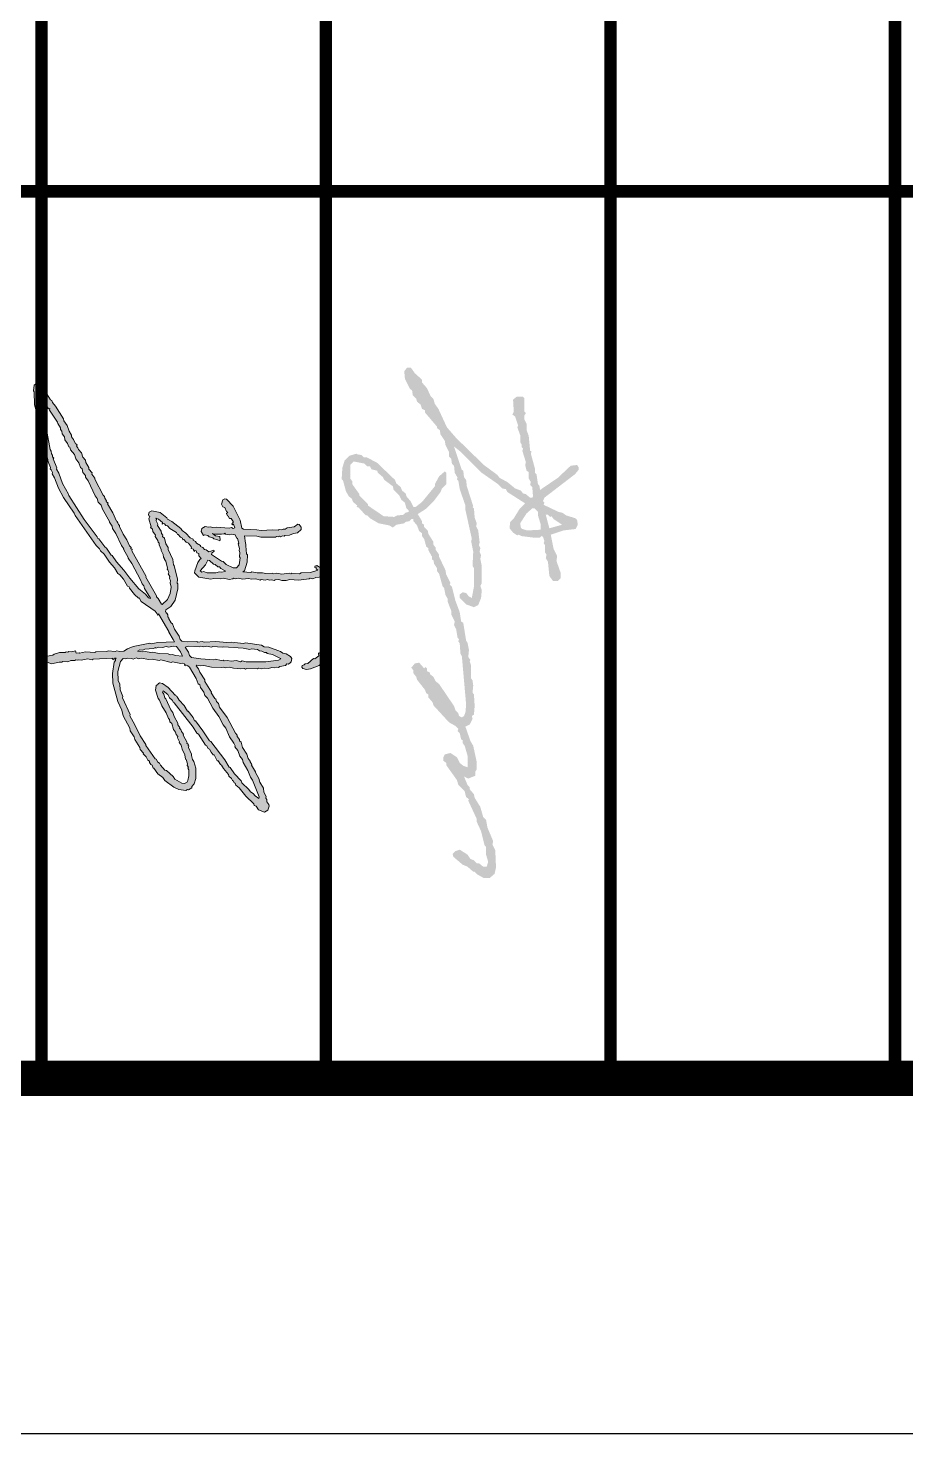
# Model space of a CAD drawing. Extents: x -518115 to 389031, y -231062 to 1628073.
# Drawn here: x 137512 to 138746, y -112277 to -110300 of the extents above; entities that cross this region are included whole.
import ezdxf

# ---------------------------------------------------------------- set-up
doc = ezdxf.new("R2010")
doc.units = 0
doc.header["$LTSCALE"] = 1000
doc.header["$MEASUREMENT"] = 0
doc.layers.add('yichutu', color=7, linetype='Continuous', true_color=0xffffff, plot=False)
doc.layers.add('图框', color=140, linetype='Continuous')
doc.layers.add('签名', color=7, linetype='Continuous', lineweight=18)

# ---------------------------------------------------------------- blocks, each defined once
blk = doc.blocks.new('yct-841-594-84100-59399.9999999999-100-1000.0')
at = {"layer": 'yichutu', "color": 7, "true_color": 0xffffff}
blk.add_lwpolyline([(0, 0), (0, 59400), (84100, 59400), (84100, 0)], close=True, dxfattribs=at)
blk = doc.blocks.new('A$C549D2611')
at = {"layer": '签名'}
h = blk.add_hatch(color=2, dxfattribs=at)
h.dxf.hatch_style = 1
h.paths.add_polyline_path([(40757.4, -24290.7), (40757.4, -24287.7), (40760.4, -24284.7), (40759.4, -24282.7), (40763.4, -24279.7), (40771.4, -24267.7), (40776.4, -24285.7)], flags=16)
h.paths.add_polyline_path([(40748.4, -24309.7), (40748.4, -24306.7), (40753.4, -24301.7), (40758.4, -24301.7), (40771.4, -24297.7), (40778.4, -24297.7), (40779.4, -24316.7), (40777.4, -24323.7), (40775.4, -24325.7), (40769.4, -24326.7), (40755.4, -24317.7)], flags=16)
h.paths.add_polyline_path([(40682.4, -24560.7), (40685.4, -24545.7), (40689.4, -24541.7), (40689.4, -24537.7), (40693.4, -24535.7), (40695.4, -24527.7), (40698.4, -24526.7), (40704.4, -24519.7), (40708.4, -24517.7), (40717.4, -24505.7), (40722.4, -24504.7), (40730.4, -24496.7), (40736.4, -24493.7), (40740.4, -24488.7), (40748.4, -24486.7), (40751.4, -24483.7), (40753.4, -24483.7), (40754.4, -24487.7), (40757.4, -24490.7), (40758.4, -24499.7), (40760.4, -24503.7), (40759.4, -24518.7), (40744.4, -24540.7), (40742.4, -24540.7), (40730.4, -24552.7), (40728.4, -24552.7), (40714.4, -24562.7), (40710.4, -24562.7), (40706.4, -24565.7), (40687.4, -24565.7)], flags=16)
h.paths.add_polyline_path([(40672.4, -24555.7), (40671.4, -24556.7), (40674.4, -24566.7), (40681.4, -24573.7), (40691.4, -24576.7), (40707.4, -24577.7), (40709.4, -24575.7), (40724.4, -24571.7), (40731.4, -24567.7), (40734.4, -24563.7), (40739.4, -24561.7), (40744.4, -24555.7), (40746.4, -24556.7), (40747.4, -24553.7), (40758.4, -24543.7), (40758.4, -24541.7), (40762.4, -24537.7), (40769.4, -24525.7), (40772.4, -24510.7), (40775.4, -24505.7), (40771.4, -24500.7), (40769.4, -24489.7), (40767.4, -24487.7), (40766.4, -24482.7), (40763.4, -24479.7), (40763.4, -24476.7), (40766.4, -24476.7), (40772.4, -24471.7), (40780.4, -24468.7), (40783.4, -24464.7), (40787.4, -24464.7), (40791.4, -24461.7), (40802.4, -24458.7), (40804.4, -24455.7), (40807.4, -24455.7), (40816.4, -24450.7), (40820.4, -24450.7), (40821.4, -24448.7), (40826.4, -24447.7), (40832.4, -24443.7), (40836.4, -24443.7), (40840.4, -24440.7), (40858.4, -24435.7), (40860.4, -24433.7), (40870.4, -24431.7), (40875.4, -24428.7), (40879.4, -24428.7), (40892.4, -24423.7), (40897.4, -24423.7), (40907.4, -24418.7), (40912.4, -24419.7), (40918.4, -24416.7), (40930.4, -24414.7), (40932.4, -24412.7), (40935.4, -24413.7), (40938.4, -24411.7), (40952.4, -24410.7), (40956.4, -24408.7), (41024.4, -24402.7), (41035.4, -24403.7), (41040.4, -24405.7), (41042.4, -24408.7), (41040.4, -24412.7), (41036.4, -24413.7), (41032.4, -24417.7), (41026.4, -24419.7), (40995.4, -24440.7), (40991.4, -24445.7), (40985.4, -24448.7), (40981.4, -24453.7), (40979.4, -24453.7), (40977.4, -24457.7), (40973.4, -24457.7), (40971.4, -24459.7), (40973.4, -24461.7), (40965.4, -24468.7), (40966.4, -24474.7), (40972.4, -24479.7), (40976.4, -24476.7), (40980.4, -24476.7), (40985.4, -24472.7), (40989.4, -24471.7), (41003.4, -24460.7), (41008.4, -24458.7), (41010.4, -24455.7), (41014.4, -24455.7), (41021.4, -24449.7), (41025.4, -24448.7), (41049.4, -24426.7), (41054.4, -24417.7), (41058.4, -24413.7), (41061.4, -24414.7), (41064.4, -24411.7), (41073.4, -24409.7), (41074.4, -24407.7), (41078.4, -24407.7), (41082.4, -24404.7), (41096.4, -24400.7), (41112.4, -24400.7), (41110.4, -24406.7), (41106.4, -24411.7), (41098.4, -24415.7), (41092.4, -24424.7), (41094.4, -24432.7), (41098.4, -24434.7), (41103.4, -24434.7), (41106.4, -24430.7), (41109.4, -24430.7), (41130.4, -24415.7), (41137.4, -24413.7), (41146.4, -24404.7), (41154.4, -24402.7), (41157.4, -24398.7), (41159.4, -24399.7), (41185.4, -24387.7), (41189.4, -24387.7), (41202.4, -24381.7), (41222.4, -24376.7), (41224.4, -24374.7), (41235.4, -24374.7), (41245.4, -24371.7), (41252.4, -24373.7), (41252.4, -24378.7), (41247.4, -24384.7), (41247.4, -24387.7), (41243.4, -24391.7), (41241.4, -24396.7), (41235.4, -24400.7), (41228.4, -24411.7), (41230.4, -24417.7), (41234.4, -24421.7), (41238.4, -24420.7), (41249.4, -24407.7), (41252.4, -24400.7), (41259.4, -24392.7), (41259.4, -24390.7), (41263.4, -24386.7), (41268.4, -24377.7), (41268.4, -24369.7), (41262.4, -24362.7), (41253.4, -24360.7), (41229.4, -24361.7), (41221.4, -24365.7), (41216.4, -24364.7), (41197.4, -24372.7), (41186.4, -24374.7), (41182.4, -24378.7), (41168.4, -24382.7), (41155.4, -24390.7), (41150.4, -24391.7), (41143.4, -24397.7), (41140.4, -24397.7), (41137.4, -24400.7), (41125.4, -24405.7), (41128.4, -24399.7), (41124.4, -24389.7), (41118.4, -24389.7), (41115.4, -24387.7), (41105.4, -24387.7), (41082.4, -24392.7), (41075.4, -24396.7), (41055.4, -24403.7), (41052.4, -24397.7), (41044.4, -24393.7), (41040.4, -24394.7), (41038.4, -24391.7), (41026.4, -24390.7), (41010.4, -24391.7), (41007.4, -24393.7), (40997.4, -24392.7), (40990.4, -24393.7), (40987.4, -24395.7), (40969.4, -24395.7), (40963.4, -24397.7), (40961.4, -24396.7), (40957.4, -24399.7), (40947.4, -24398.7), (40937.4, -24400.7), (40934.4, -24402.7), (40909.4, -24406.7), (40907.4, -24409.7), (40894.4, -24411.7), (40878.4, -24417.7), (40858.4, -24422.7), (40855.4, -24425.7), (40853.4, -24424.7), (40841.4, -24430.7), (40835.4, -24431.7), (40816.4, -24440.7), (40813.4, -24440.7), (40806.4, -24445.7), (40803.4, -24445.7), (40799.4, -24448.7), (40795.4, -24448.7), (40784.4, -24455.7), (40779.4, -24456.7), (40774.4, -24461.7), (40771.4, -24461.7), (40769.4, -24464.7), (40766.4, -24464.7), (40756.4, -24470.7), (40749.4, -24459.7), (40737.4, -24447.7), (40725.4, -24438.7), (40720.4, -24436.7), (40714.4, -24430.7), (40698.4, -24430.7), (40696.4, -24432.7), (40703.4, -24440.7), (40714.4, -24446.7), (40717.4, -24446.7), (40739.4, -24464.7), (40746.4, -24473.7), (40746.4, -24476.7), (40738.4, -24480.7), (40731.4, -24486.7), (40727.4, -24487.7), (40723.4, -24492.7), (40718.4, -24494.7), (40713.4, -24500.7), (40708.4, -24502.7), (40684.4, -24527.7), (40676.4, -24542.7), (40676.4, -24546.7), (40673.4, -24549.7)])
h.paths.add_polyline_path([(40551.4, -24479.7), (40550.4, -24480.7), (40550.4, -24485.7), (40555.4, -24489.7), (40566.4, -24488.7), (40580.4, -24481.7), (40582.4, -24478.7), (40589.4, -24477.7), (40594.4, -24472.7), (40598.4, -24471.7), (40602.4, -24466.7), (40608.4, -24464.7), (40610.4, -24460.7), (40613.4, -24460.7), (40633.4, -24443.7), (40635.4, -24443.7), (40638.4, -24439.7), (40644.4, -24438.7), (40653.4, -24432.7), (40659.4, -24431.7), (40669.4, -24426.7), (40675.4, -24426.7), (40678.4, -24423.7), (40685.4, -24422.7), (40688.4, -24419.7), (40698.4, -24418.7), (40705.4, -24414.7), (40707.4, -24415.7), (40709.4, -24413.7), (40721.4, -24411.7), (40744.4, -24403.7), (40750.4, -24403.7), (40791.4, -24394.7), (40794.4, -24395.7), (40809.4, -24392.7), (40829.4, -24393.7), (40832.4, -24391.7), (40858.4, -24391.7), (40874.4, -24394.7), (40872.4, -24398.7), (40867.4, -24402.7), (40866.4, -24407.7), (40869.4, -24411.7), (40874.4, -24411.7), (40883.4, -24402.7), (40887.4, -24391.7), (40884.4, -24385.7), (40874.4, -24381.7), (40863.4, -24380.7), (40857.4, -24382.7), (40853.4, -24380.7), (40829.4, -24380.7), (40819.4, -24382.7), (40814.4, -24381.7), (40809.4, -24383.7), (40804.4, -24382.7), (40800.4, -24384.7), (40796.4, -24383.7), (40779.4, -24385.7), (40773.4, -24388.7), (40769.4, -24387.7), (40761.4, -24390.7), (40748.4, -24391.7), (40746.4, -24393.7), (40745.4, -24392.7), (40717.4, -24401.7), (40708.4, -24402.7), (40704.4, -24405.7), (40695.4, -24406.7), (40694.4, -24408.7), (40661.4, -24419.7), (40669.4, -24409.7), (40698.4, -24380.7), (40714.4, -24357.7), (40720.4, -24351.7), (40721.4, -24346.7), (40725.4, -24344.7), (40741.4, -24319.7), (40749.4, -24327.7), (40762.4, -24335.7), (40767.4, -24340.7), (40776.4, -24341.7), (40782.4, -24336.7), (40786.4, -24330.7), (40785.4, -24328.7), (40787.4, -24324.7), (40789.4, -24308.7), (40789.4, -24298.7), (40787.4, -24296.7), (40788.4, -24294.7), (40794.4, -24292.7), (40797.4, -24293.7), (40800.4, -24291.7), (40810.4, -24291.7), (40813.4, -24289.7), (40818.4, -24290.7), (40823.4, -24287.7), (40843.4, -24285.7), (40850.4, -24280.7), (40850.4, -24273.7), (40846.4, -24269.7), (40839.4, -24269.7), (40822.4, -24275.7), (40815.4, -24274.7), (40805.4, -24279.7), (40785.4, -24283.7), (40779.4, -24265.7), (40777.4, -24248.7), (40771.4, -24245.7), (40764.4, -24246.7), (40762.4, -24248.7), (40758.4, -24261.7), (40754.4, -24267.7), (40753.4, -24272.7), (40743.4, -24293.7), (40740.4, -24292.7), (40738.4, -24294.7), (40733.4, -24292.7), (40700.4, -24249.7), (40694.4, -24244.7), (40690.4, -24244.7), (40687.4, -24246.7), (40688.4, -24255.7), (40705.4, -24273.7), (40722.4, -24298.7), (40716.4, -24299.7), (40714.4, -24301.7), (40700.4, -24303.7), (40698.4, -24305.7), (40693.4, -24305.7), (40671.4, -24311.7), (40668.4, -24310.7), (40667.4, -24312.7), (40646.4, -24314.7), (40638.4, -24317.7), (40629.4, -24317.7), (40623.4, -24320.7), (40617.4, -24320.7), (40614.4, -24318.7), (40612.4, -24320.7), (40593.4, -24320.7), (40591.4, -24322.7), (40591.4, -24331.7), (40595.4, -24336.7), (40612.4, -24335.7), (40616.4, -24337.7), (40619.4, -24333.7), (40631.4, -24329.7), (40634.4, -24330.7), (40645.4, -24326.7), (40655.4, -24326.7), (40658.4, -24324.7), (40662.4, -24324.7), (40664.4, -24322.7), (40667.4, -24323.7), (40683.4, -24318.7), (40687.4, -24319.7), (40695.4, -24317.7), (40697.4, -24314.7), (40706.4, -24314.7), (40711.4, -24311.7), (40715.4, -24312.7), (40718.4, -24309.7), (40731.4, -24308.7), (40733.4, -24309.7), (40733.4, -24312.7), (40728.4, -24318.7), (40727.4, -24322.7), (40723.4, -24325.7), (40720.4, -24333.7), (40711.4, -24344.7), (40705.4, -24355.7), (40701.4, -24358.7), (40687.4, -24377.7), (40649.4, -24416.7), (40634.4, -24429.7), (40608.4, -24441.7), (40601.4, -24446.7), (40594.4, -24448.7), (40590.4, -24452.7), (40579.4, -24457.7), (40571.4, -24464.7), (40567.4, -24464.7), (40558.4, -24474.7)])
h = blk.add_hatch(color=2, dxfattribs=at)
h.paths.add_polyline_path([(40846.5, -24729.9), (40847.7, -24727.1), (40846.6, -24723.2), (40847.9, -24716.8), (40847, -24709.2), (40848.1, -24703.9), (40847.4, -24698.3), (40849.2, -24692.5), (40848.3, -24691.1), (40849.5, -24685.2), (40848.3, -24681.9), (40849.5, -24679.1), (40848.8, -24676.5), (40849.7, -24672.4), (40848.7, -24671), (40848.5, -24666), (40850, -24662), (40850, -24655.9), (40848.6, -24650.7), (40849.3, -24638.6), (40847.4, -24623.6), (40846.5, -24622.1), (40847.4, -24618), (40845.7, -24614), (40844.6, -24604.6), (40843.2, -24602.5), (40840.3, -24601.9), (40839.8, -24601.2), (40837.4, -24600.7), (40835.2, -24602.7), (40834.6, -24605.6), (40832.6, -24606.4), (40828.9, -24612.4), (40829.8, -24613.8), (40829, -24614.9), (40831.2, -24615.9), (40831.7, -24613.6), (40833.6, -24613.4), (40835.3, -24611.3), (40838.6, -24621.7), (40839, -24634.7), (40840.4, -24636.8), (40839.4, -24647.6), (40840.4, -24649.1), (40839.3, -24651.3), (40840.8, -24662), (40839.3, -24669.1), (40840.3, -24673.5), (40839.3, -24675.2), (40839.9, -24684.5), (40838.9, -24689.2), (40839.2, -24696.6), (40837.6, -24704.2), (40838.6, -24705.6), (40837.6, -24716.5), (40836.2, -24714.3), (40824.1, -24710.6), (40813.7, -24710.3), (40812.3, -24711.3), (40801, -24712.6), (40798.7, -24712.2), (40797.2, -24713.1), (40787.2, -24714.1), (40787.7, -24697), (40788.9, -24691.2), (40788.7, -24670.9), (40787.8, -24669.5), (40788.3, -24667.2), (40787.5, -24665.2), (40788.4, -24663.5), (40787.1, -24660.8), (40787.6, -24658.4), (40786.6, -24657.6), (40786.1, -24650.8), (40783.6, -24645.4), (40782.9, -24639.7), (40777.9, -24634.4), (40774.8, -24634.4), (40771.1, -24637.3), (40770.8, -24639.1), (40774.5, -24644.7), (40775.6, -24654.2), (40777.5, -24657), (40777.5, -24660), (40778.8, -24662.8), (40778.2, -24665.7), (40779.1, -24667.1), (40778.7, -24675), (40779.7, -24691.1), (40778.5, -24697), (40777.7, -24715.8), (40776, -24717.9), (40765.1, -24720.6), (40745.4, -24730), (40735.4, -24739.6), (40735, -24742), (40736.2, -24744.7), (40742.6, -24746.6), (40746, -24744.8), (40747.2, -24742), (40752.6, -24739.5), (40753.6, -24737.8), (40755.7, -24739.5), (40759, -24738.3), (40759.2, -24737.1), (40762.7, -24735.4), (40762.5, -24732.9), (40766.8, -24730.1), (40769.3, -24730), (40768.4, -24731.1), (40770.1, -24732), (40771.5, -24731.1), (40770.6, -24729.7), (40775.9, -24727.7), (40776.6, -24730.3), (40775.5, -24732.5), (40776.1, -24735.7), (40774.8, -24753.8), (40775.5, -24759.5), (40774.3, -24762.3), (40775, -24764.9), (40774, -24769.6), (40776.7, -24774.4), (40780.8, -24775.3), (40786.4, -24772.1), (40785.5, -24770.1), (40786.4, -24766), (40788.6, -24764), (40789.7, -24758.7), (40791.3, -24757.2), (40792.1, -24753.1), (40794.1, -24749.2), (40793.1, -24748.4), (40788, -24749.2), (40786.8, -24755), (40783.5, -24759.3), (40784.6, -24757), (40784.8, -24746.7), (40784.4, -24742.9), (40783.3, -24742.1), (40784.7, -24741.2), (40785.4, -24735.2), (40784.5, -24733.2), (40785.8, -24727.3), (40789.8, -24725.6), (40790.7, -24724), (40797.2, -24722.3), (40798.2, -24723.1), (40804.7, -24721.4), (40807.7, -24722), (40810.4, -24720.7), (40816.4, -24721.3), (40817.8, -24720.4), (40827.9, -24721.8), (40832, -24725.7), (40831.8, -24730), (40827.2, -24740.1), (40823.3, -24744.2), (40822.8, -24746.5), (40813.2, -24760.5), (40811.5, -24760.1), (40808.4, -24757), (40807.1, -24757.4), (40809.3, -24764.6), (40806.7, -24768.3), (40806.3, -24770.7), (40803.3, -24773.1), (40802.1, -24776), (40800.8, -24776.3), (40797.3, -24781.7), (40795.1, -24783.1), (40793.2, -24786.4), (40791.9, -24786.7), (40789.9, -24790.6), (40783.2, -24796.6), (40779.6, -24802), (40776.8, -24803.8), (40766.8, -24816.5), (40763.8, -24822.6), (40761.8, -24823.4), (40754.3, -24832.9), (40751.9, -24844.7), (40753.6, -24848.1), (40757, -24849.4), (40759, -24848.6), (40759.3, -24847.4), (40763.3, -24848.8), (40774.4, -24845.6), (40775.4, -24846.4), (40777.8, -24843.8), (40781, -24843.3), (40786, -24839.4), (40787.8, -24839.8), (40793.5, -24836), (40795.9, -24835.9), (40797.5, -24834.4), (40799.9, -24834.3), (40806.1, -24831.3), (40807.8, -24831.6), (40813.4, -24828.5), (40817.2, -24828), (40819.3, -24826.6), (40820.5, -24826.9), (40822.7, -24824.9), (40832.4, -24822.6), (40834.1, -24822.9), (40835, -24821.9), (40838.8, -24820.8), (40840.5, -24821.8), (40844, -24819.5), (40846.4, -24819.9), (40850.4, -24818.3), (40853.3, -24818.9), (40859.1, -24817.6), (40868, -24818.9), (40876.5, -24822.4), (40883.5, -24830), (40883.3, -24831.2), (40875, -24835.6), (40872.6, -24838.2), (40871.5, -24837.9), (40845.2, -24852.8), (40844, -24852.5), (40808, -24872.7), (40806.2, -24872.3), (40804.7, -24873.9), (40803.5, -24873.6), (40801.1, -24876.2), (40792.4, -24879.9), (40784.6, -24885.1), (40773.8, -24890.2), (40772.6, -24889.9), (40771.1, -24891.5), (40768.5, -24892.2), (40768.2, -24893.3), (40767.2, -24892.5), (40766.2, -24894.2), (40754.8, -24899.2), (40742.2, -24907), (40741.1, -24906.2), (40738.7, -24908.7), (40737.6, -24908.5), (40734, -24910.8), (40731.6, -24910.9), (40729.9, -24913), (40707.2, -24924.9), (40706.1, -24924.7), (40700.3, -24929), (40698.5, -24928.7), (40693.3, -24933.1), (40690.8, -24933.2), (40683.9, -24937.3), (40680.7, -24937.9), (40676.2, -24941.8), (40670.3, -24943.7), (40665.8, -24947.7), (40663.2, -24948.4), (40661, -24950.4), (40659.4, -24949.4), (40657.9, -24950.3), (40657.6, -24952.1), (40651.6, -24954.5), (40647.9, -24957.5), (40645.4, -24957.6), (40639.9, -24960.7), (40632, -24963.4), (40625.5, -24968.2), (40622.3, -24968.8), (40604.7, -24979.9), (40599.5, -24984.3), (40596.9, -24985), (40595.9, -24987.2), (40588.2, -24991.8), (40586.3, -24992), (40584.4, -24995.3), (40583.2, -24995), (40581.3, -24998.3), (40574.1, -25003.6), (40573.3, -25007.7), (40575.3, -25010), (40583, -25010.9), (40584.5, -25010), (40602.9, -25009.5), (40614.6, -25006.4), (40622, -25006.1), (40629.3, -25003.3), (40631.7, -25003.8), (40647.1, -25000.2), (40652.6, -25000.1), (40656.8, -24997.9), (40667, -24995.7), (40677.7, -24991.2), (40682.8, -24990.4), (40690.8, -24987.1), (40692.6, -24987.5), (40694.1, -24985.9), (40698.1, -24984.3), (40699.9, -24984.7), (40705.4, -24981.5), (40720.1, -24975.9), (40733.2, -24968.8), (40755.2, -24953.8), (40758.5, -24952.6), (40800.8, -24922.7), (40805.4, -24918.1), (40808.1, -24916.8), (40812.9, -24911.7), (40824.2, -24904.2), (40831.8, -24897.2), (40840.1, -24892.2), (40841.9, -24889.5), (40847.8, -24884.5), (40857.6, -24878.6), (40858.7, -24876.4), (40860.6, -24876.1), (40869.4, -24868.8), (40874.9, -24863.1), (40874.4, -24862.4), (40879.2, -24859.8), (40893.1, -24839.9), (40896.8, -24837), (40898.7, -24836.8), (40898.3, -24835.5), (40896.5, -24835.1), (40921.6, -24820.7), (40922.7, -24820.9), (40932.7, -24814.4), (40936.1, -24812.6), (40936.8, -24836), (40939.1, -24845.7), (40938.1, -24847.3), (40942.5, -24870.9), (40945.8, -24878.9), (40949, -24883.9), (40949.7, -24889.5), (40948.9, -24893.6), (40949.6, -24896.2), (40948.8, -24905.9), (40949.6, -24907.9), (40950.1, -24923.3), (40951.1, -24924.7), (40950.2, -24938), (40952.1, -24946.4), (40951.4, -24946.8), (40951.8, -24951.2), (40948.6, -24951.8), (40950.3, -24958.2), (40949.7, -24961.2), (40950.6, -24962.6), (40950.2, -24964.9), (40951.1, -24966.4), (40951.3, -24974.4), (40953.4, -24982.1), (40954.9, -24983.7), (40956.3, -24991.9), (40961.1, -24995.4), (40964.9, -24991.8), (40966.8, -24985.5), (40964.7, -24974.7), (40964.8, -24971), (40963.9, -24969.6), (40964.1, -24962.9), (40962.5, -24958.3), (40962.5, -24952.8), (40961.5, -24951.4), (40962.1, -24948.4), (40961.2, -24947), (40961.8, -24944.1), (40960.1, -24934.5), (40961.3, -24928.6), (40960.3, -24927.2), (40959.2, -24900), (40959.4, -24898.9), (40960.4, -24900.3), (40961.4, -24898), (40959.2, -24897), (40959.1, -24894.5), (40960, -24895.9), (40962.5, -24895.8), (40964.6, -24897.5), (40980.6, -24900.1), (40994.3, -24899.3), (41020.2, -24892.3), (41032.3, -24886.9), (41040.1, -24884.8), (41057.3, -24875.5), (41061.1, -24875), (41069.6, -24869.4), (41073.5, -24868.4), (41084.7, -24861.5), (41087.3, -24860.8), (41092.5, -24856.3), (41093.7, -24856.6), (41097.6, -24852.5), (41102.3, -24850.4), (41104.1, -24847.7), (41105.8, -24848), (41108.7, -24846.2), (41109.7, -24843.9), (41113.6, -24842.9), (41113.9, -24841.7), (41121.8, -24836), (41126.9, -24829.1), (41131.1, -24826.3), (41140.5, -24813.5), (41143.7, -24806.8), (41145.1, -24796.7), (41143.7, -24794.6), (41144.1, -24792.8), (41141.3, -24788.5), (41139.5, -24788.2), (41135.9, -24785), (41128.4, -24782.8), (41113.7, -24782.9), (41104.6, -24785.3), (41101.8, -24787.2), (41095.9, -24789), (41094.1, -24788.7), (41084.7, -24792.9), (41082.9, -24792.5), (41080.8, -24793.9), (41080.3, -24793.2), (41078.7, -24795.3), (41077.5, -24795.1), (41067.2, -24800.3), (41066, -24800.1), (41062.4, -24803), (41059.2, -24803.6), (41057.5, -24805.7), (41056.4, -24805.4), (41052.8, -24807.8), (41050.4, -24807.9), (41041.3, -24813.4), (41035.4, -24815.2), (41031.7, -24818.1), (41016.3, -24824.8), (41014.7, -24826.3), (41009.5, -24827.7), (41006.7, -24829.5), (41005.1, -24828.6), (41010, -24822.3), (41014.9, -24819.6), (41018.1, -24816), (41021.5, -24814.2), (41021.7, -24813), (41056, -24786.4), (41064.4, -24781.3), (41066, -24779.2), (41081.6, -24769), (41081.9, -24767.8), (41086, -24765.6), (41087.1, -24763.3), (41091.2, -24761.1), (41094.8, -24758.2), (41095.1, -24757), (41103.3, -24752.6), (41103.6, -24751.4), (41108.5, -24748.1), (41109.5, -24746.5), (41114.3, -24743.8), (41122.5, -24736.9), (41125.1, -24736.2), (41128.3, -24732.6), (41131, -24731.3), (41131.9, -24729.7), (41134.5, -24729), (41134.9, -24727.2), (41137.5, -24726.5), (41141.5, -24721.8), (41153.2, -24712.6), (41164.1, -24701.3), (41166.1, -24700.5), (41167.3, -24697.7), (41172.2, -24694.4), (41175.8, -24686), (41173, -24681.7), (41167.4, -24679.4), (41164.8, -24680.1), (41161.1, -24683), (41158, -24683), (41155.9, -24684.4), (41153.6, -24683.9), (41147.4, -24686.9), (41141.8, -24687.6), (41133.4, -24692.6), (41128.2, -24694), (41119.8, -24699), (41118.7, -24698.8), (41109.6, -24704.3), (41108.4, -24704), (41104.9, -24706.4), (41103.7, -24706.1), (41100, -24709), (41094.1, -24710.9), (41084.9, -24717), (41077.1, -24719), (41075.5, -24721.2), (41073.6, -24721.4), (41069.2, -24724.8), (41067.5, -24724.4), (41064.5, -24726.9), (41042.5, -24738.9), (41028, -24749.4), (41022.9, -24750.8), (41019.8, -24753.8), (41016.6, -24754.4), (41015.7, -24756), (41007.9, -24761.2), (41006.7, -24760.9), (40991.9, -24770.2), (40989.5, -24770.3), (40978.8, -24777.3), (40974.2, -24778.8), (40969.9, -24782.2), (40968.8, -24781.4), (40970, -24775.5), (40969.6, -24771.7), (40971.9, -24760.5), (40972.4, -24746), (40971.7, -24743.4), (40972.7, -24741.7), (40971.5, -24735.4), (40973.3, -24729.6), (40974.2, -24719.4), (40973.4, -24714.3), (40974.3, -24712.7), (40973.4, -24711.2), (40974.1, -24696.1), (40973.1, -24694.7), (40974, -24690.5), (40973.1, -24686.1), (40973.5, -24680.6), (40972, -24676.1), (40972.8, -24672.5), (40971.6, -24669.2), (40972.2, -24666.3), (40970.7, -24664.8), (40969.3, -24656.5), (40967.2, -24654.8), (40967.6, -24653.1), (40966.3, -24650.4), (40964.2, -24648.7), (40959.5, -24647.8), (40956.6, -24649.6), (40953, -24655.6), (40952, -24660.3), (40949.5, -24663.5), (40943.7, -24680), (40942.9, -24686.6), (40940.9, -24690.5), (40937.5, -24713.1), (40938.2, -24715.7), (40936.8, -24728.2), (40937.7, -24730.2), (40936.6, -24732.5), (40937, -24739.3), (40935.8, -24754.4), (40936.6, -24771.1), (40935.4, -24773.9), (40936.7, -24779.7), (40935.8, -24781.3), (40936.2, -24794.3), (40935.1, -24802.6), (40932.8, -24804.6), (40928.2, -24806.1), (40918.3, -24812.6), (40911, -24815.4), (40909.3, -24817.5), (40903.8, -24820.7), (40902.6, -24820.5), (40901.1, -24822), (40898, -24822), (40895.9, -24823.4), (40895.7, -24824.5), (40894.5, -24824.3), (40893.7, -24825.3), (40891.3, -24824.9), (40886.6, -24817.8), (40877.5, -24811.6), (40861.7, -24807.8), (40854.3, -24808.1), (40853.5, -24809.1), (40848.1, -24808.7), (40828.8, -24813.3), (40827.9, -24814.3), (40820.4, -24815.2), (40806.2, -24821.5), (40803.2, -24821.5), (40798.2, -24824.8), (40790.4, -24826.8), (40788.1, -24829.4), (40786.3, -24829.1), (40783.5, -24830.9), (40780.3, -24831.5), (40772.5, -24836.6), (40770.7, -24836.3), (40766, -24838.4), (40763.7, -24837.9), (40762.3, -24838.8), (40763.6, -24835.4), (40768.4, -24829.7), (40770.8, -24830.2), (40769.8, -24828.7), (40770.2, -24827), (40772.5, -24825), (40772.9, -24822.6), (40776.7, -24819.1), (40782.3, -24809.9), (40785, -24808.6), (40785.2, -24807.4), (40788.9, -24804.5), (40790.1, -24801.7), (40792.7, -24801), (40792.3, -24799.7), (40796.1, -24796.2), (40797.4, -24792.8), (40803.1, -24789), (40804.9, -24789.4), (40805.6, -24785.9), (40806.8, -24786.1), (40808.9, -24784.7), (40807.8, -24783.9), (40808.2, -24782.1), (40810.8, -24781.4), (40812, -24778.6), (40815, -24778.6), (40818.8, -24775.1), (40820.2, -24777.2), (40824.6, -24779.9), (40836, -24784.1), (40838.9, -24784.7), (40845, -24778.6), (40848, -24761.5), (40846.9, -24757.6), (40847.7, -24747.9), (40846.6, -24744), (40848.3, -24735.8), (40847.5, -24730.8)])
h.paths.add_polyline_path([(40837.3, -24741.5), (40838.1, -24746.6), (40837.5, -24749.5), (40838.9, -24754.7), (40838.9, -24767), (40837.2, -24772.1), (40838, -24774.1), (40836.2, -24776.8), (40828, -24769), (40821.3, -24765.8), (40821.8, -24763.5), (40826.7, -24757.7), (40827.2, -24755.4), (40830.4, -24751.7), (40830.8, -24749.4), (40833.1, -24747.4), (40836.2, -24741.3)], flags=16)
h.paths.add_polyline_path([(40944.8, -24716.4), (40946.7, -24707), (40946, -24704.4), (40947.1, -24696.1), (40948.9, -24693.4), (40949, -24689.7), (40950.9, -24686.4), (40950.9, -24683.4), (40952.4, -24682.4), (40953.9, -24674.8), (40959.7, -24662.7), (40961.7, -24666.6), (40964.2, -24684.3), (40964.1, -24711.8), (40962.9, -24717.7), (40964.3, -24719.8), (40962.5, -24725.5), (40963.4, -24733.1), (40962.3, -24738.4), (40962.7, -24742.7), (40961.7, -24744.4), (40962.4, -24747), (40960.7, -24755.2), (40961.5, -24757.2), (40960.1, -24775.9), (40958.1, -24788.9), (40955.1, -24791.4), (40950.5, -24792.9), (40943.4, -24797.6), (40942.4, -24793.7), (40943.2, -24777.9), (40942.4, -24775.9), (40943.2, -24771.8), (40942.3, -24767.3), (40943.6, -24760.9), (40942.8, -24758.9), (40943.7, -24745.6), (40942.9, -24743.6)], flags=16)
h.paths.add_polyline_path([(40874.6, -24846.6), (40875.2, -24846.7), (40874, -24849.5), (40868.9, -24853.4), (40861.5, -24862.8), (40846.6, -24875.7), (40835.1, -24883.8), (40823.8, -24894.3), (40814.6, -24900.4), (40814.3, -24901.6), (40804.4, -24908.1), (40802.6, -24910.8), (40791.2, -24918.9), (40790.1, -24921.1), (40788.2, -24921.3), (40764.2, -24939.7), (40730.4, -24961.5), (40728.5, -24961.7), (40713.3, -24970.3), (40698.8, -24975.3), (40693.2, -24978.4), (40691.5, -24978), (40678.7, -24983.4), (40677.7, -24982.6), (40676.1, -24984.1), (40673.7, -24984.2), (40671.5, -24985.6), (40667.8, -24986), (40665.6, -24987.4), (40642.7, -24991.9), (40631.6, -24995.2), (40629.8, -24994.8), (40625.2, -24996.3), (40624.8, -24995.6), (40621.9, -24997.5), (40617.1, -24997.1), (40613.2, -24998.1), (40611.7, -24999.7), (40609.3, -24999.2), (40602.3, -25000.8), (40595, -25000.5), (40595.6, -24997.6), (40608.2, -24989.8), (40608, -24987.9), (40610.3, -24988.4), (40627.3, -24977.1), (40629.2, -24976.9), (40634.9, -24973.2), (40637.3, -24973.1), (40639.6, -24971.1), (40643.4, -24970.6), (40647.7, -24967.2), (40652.1, -24966.9), (40657.2, -24963), (40661.8, -24961.5), (40662.1, -24959.8), (40666, -24958.7), (40672.6, -24953.4), (40678.5, -24951.5), (40684.3, -24947.2), (40690.9, -24944.9), (40692.6, -24942.7), (40697.8, -24941.4), (40702.1, -24938), (40704.6, -24937.9), (40709.7, -24934), (40730.7, -24924.2), (40734.3, -24921.3), (40739.5, -24919.9), (40744, -24915.9), (40749.3, -24914), (40766.7, -24904), (40767.8, -24904.3), (40773.5, -24900.5), (40776.7, -24900), (40783.8, -24895.3), (40800.7, -24887.1), (40805.1, -24883.8), (40805.6, -24884.5), (40817.4, -24877.7), (40818.6, -24877.9), (40825.8, -24872.7), (40849.1, -24860.3), (40854.4, -24858.3), (40857.4, -24855.9), (40861.3, -24854.8)], flags=16)
h.paths.add_polyline_path([(40942.8, -24809.7), (40950, -24804.4), (40955.4, -24801.9), (40956.1, -24801.4), (40955.4, -24811.1), (40953.8, -24815.6), (40954.5, -24818.2), (40953.2, -24821.6), (40952.4, -24834.3), (40950.5, -24843.7), (40951.3, -24845.8), (40949.8, -24853.4), (40950.2, -24857.2), (40949.2, -24864.9), (40947.5, -24861.5), (40947.7, -24857.3), (40946.5, -24854.6), (40945.3, -24842.1), (40944.1, -24839.4), (40944.8, -24838.9), (40943.7, -24835), (40944.2, -24829.6), (40942.8, -24824.4), (40943.6, -24820.9), (40942.4, -24814.5)], flags=16)
h.paths.add_polyline_path([(40967.1, -24798.8), (40969.7, -24798.1), (40968.6, -24797.2), (40969.9, -24793.8), (40971.6, -24791.7), (40987.6, -24782.2), (40995, -24779.4), (40996.6, -24777.3), (41000.5, -24776.2), (41007, -24771.4), (41011.6, -24769.9), (41015.4, -24766.4), (41029.2, -24758.8), (41041.3, -24750.3), (41053, -24744.1), (41057.4, -24740.7), (41069.5, -24735.2), (41078.7, -24729.2), (41082.2, -24727.4), (41083.9, -24727.8), (41089, -24723.9), (41097, -24720.7), (41101.4, -24717.3), (41105.9, -24716.4), (41117.1, -24709.5), (41126.4, -24705.9), (41130.6, -24703.1), (41154, -24693.8), (41156.3, -24694.2), (41152.9, -24699.1), (41149.2, -24702), (41147.2, -24705.9), (41143.7, -24708.2), (41134.3, -24717.9), (41131.6, -24719.2), (41121.8, -24728.2), (41112.6, -24734.3), (41112.2, -24736), (41101.9, -24741.9), (41076.4, -24761.8), (41075.4, -24763.4), (41061.2, -24772.7), (41047.4, -24783.4), (41047.2, -24784.6), (41042.5, -24786.7), (41033.7, -24793.4), (41033.5, -24794.6), (41025.8, -24799.2), (41018.2, -24806.2), (41013.4, -24808.9), (41013.2, -24810), (41011.2, -24810.9), (41010.9, -24812), (41000.4, -24821.5), (40994.5, -24829.5), (40993.6, -24833.6), (40995, -24835.7), (40996.2, -24836), (40997.5, -24838.7), (41004.1, -24839.4), (41015.9, -24835.7), (41018.1, -24833.7), (41026.1, -24830.5), (41035.9, -24824.5), (41043.9, -24821.3), (41045.5, -24819.7), (41048.7, -24819.2), (41051, -24816.6), (41059.5, -24814), (41063.2, -24811.1), (41066.3, -24810.5), (41069.3, -24808.1), (41071.1, -24808.4), (41076.5, -24805.9), (41077.7, -24806.1), (41081.3, -24803.2), (41087.1, -24801.9), (41095.2, -24798.1), (41100.9, -24797.4), (41101.7, -24796.4), (41107.6, -24794.5), (41110, -24795), (41112.2, -24793), (41113.8, -24793.9), (41116, -24792.5), (41124.6, -24792.5), (41131, -24793.8), (41133.7, -24795.6), (41135.5, -24799), (41134.8, -24802.5), (41129.1, -24812.4), (41125.5, -24814.7), (41116.9, -24824), (41116.4, -24826.3), (41109.7, -24832.3), (41106.9, -24833.6), (41105.2, -24836.3), (41101, -24838.5), (41100.8, -24839.7), (41082.1, -24853), (41080.3, -24853.2), (41068.2, -24861.1), (41052.7, -24868.4), (41040.1, -24875.6), (41038.4, -24875.2), (41014.8, -24885.7), (41013, -24885.4), (41003.7, -24889), (40995.6, -24889.7), (40990.3, -24891.7), (40977.9, -24892.2), (40963.9, -24888.8), (40959.3, -24884.7), (40960, -24881.2), (40959.2, -24879.2), (40959.3, -24872.5), (40960.3, -24870.9), (40958.8, -24866.3), (40959.9, -24863.4), (40958.9, -24859.6), (40961.1, -24849), (40960.3, -24843.9), (40962.2, -24834.5), (40961.5, -24831.9), (40965.1, -24817.3), (40964.3, -24815.3), (40966.7, -24803.6), (40966, -24801)], flags=16)
blk.add_hatch(color=2, dxfattribs=at).paths.add_polyline_path([(40957.8, -24602.1), (40955.7, -24603.5), (40955.3, -24605.3), (40952, -24606.4), (40951.4, -24609.4), (40952.5, -24610.2), (40955.7, -24609.6), (40960, -24615.4), (40959.6, -24617.2), (40966.5, -24625.3), (40967, -24629.1), (40968.5, -24630.6), (40969.2, -24633.2), (40971.5, -24633.7), (40973.7, -24632.3), (40974.8, -24627), (40974.1, -24621.3), (40969.2, -24609.3), (40963.7, -24603.3)])
at = {"layer": '图框'}
blk.add_lwpolyline([(0, 0), (42050, 0), (42050, -29700), (0, -29700)], close=True, dxfattribs=at)
blk.add_lwpolyline([(0, 0), (42050, 0), (42050, -29700), (0, -29700)], close=True, dxfattribs=at)
at = {"layer": '图框', "const_width": 50}
blk.add_lwpolyline([(41550, -29200), (41550, -500), (1250, -500), (1250, -29200)], close=True, dxfattribs=at)
at = {"layer": '图框', "const_width": 17.5}
for points in [[(40302.5, -25799.8), (40302.5, -22599.8)], [(38052.5, -23799.8), (41552.5, -23799.8)], [(38052.5, -24199.8), (41552.5, -24199.8)], [(38052.5, -24599.8), (41552.5, -24599.8)], [(38052.5, -24999.8), (41552.5, -24999.8)]]:
    blk.add_lwpolyline(points, dxfattribs=at)
at = {"layer": '签名', "color": 2, "elevation": 6009600}
for points in [[(40840.3, -24601.9), (40839.8, -24601.2), (40837.4, -24600.7), (40835.2, -24602.7), (40834.6, -24605.6), (40832.6, -24606.4), (40828.9, -24612.4), (40829.8, -24613.8), (40829, -24614.9), (40831.2, -24615.9), (40831.7, -24613.6), (40833.6, -24613.4), (40835.3, -24611.3), (40838.6, -24621.7), (40839, -24634.7), (40840.4, -24636.8), (40839.4, -24647.6), (40840.4, -24649.1), (40839.3, -24651.3), (40840.8, -24662), (40839.3, -24669.1), (40840.3, -24673.5), (40839.3, -24675.2), (40839.9, -24684.5), (40838.9, -24689.2), (40839.2, -24696.6), (40837.6, -24704.2), (40838.6, -24705.6), (40837.6, -24716.5), (40836.2, -24714.3), (40824.1, -24710.6), (40813.7, -24710.3), (40812.3, -24711.3), (40801, -24712.6), (40798.7, -24712.2), (40797.2, -24713.1), (40787.2, -24714.1), (40787.7, -24697), (40788.9, -24691.2), (40788.7, -24670.9), (40787.8, -24669.5), (40788.3, -24667.2), (40787.5, -24665.2), (40788.4, -24663.5), (40787.1, -24660.8), (40787.6, -24658.4), (40786.6, -24657.6), (40786.1, -24650.8), (40783.6, -24645.4), (40782.9, -24639.7), (40777.9, -24634.4), (40774.8, -24634.4), (40771.1, -24637.3), (40770.8, -24639.1), (40774.5, -24644.7), (40775.6, -24654.2), (40777.5, -24657), (40777.5, -24660), (40778.8, -24662.8), (40778.2, -24665.7), (40779.1, -24667.1), (40778.7, -24675), (40779.7, -24691.1), (40778.5, -24697), (40777.7, -24715.8), (40776, -24717.9), (40765.1, -24720.6), (40745.4, -24730), (40735.4, -24739.6), (40735, -24742), (40736.2, -24744.7), (40742.6, -24746.6), (40746, -24744.8), (40747.2, -24742), (40752.6, -24739.5), (40753.6, -24737.8), (40755.7, -24739.5), (40759, -24738.3), (40759.2, -24737.1), (40762.7, -24735.4), (40762.5, -24732.9), (40766.8, -24730.1), (40769.3, -24730), (40768.4, -24731.1), (40770.1, -24732), (40771.5, -24731.1), (40770.6, -24729.7), (40775.9, -24727.7), (40776.6, -24730.3), (40775.5, -24732.5), (40776.1, -24735.7), (40774.8, -24753.8), (40775.5, -24759.5), (40774.3, -24762.3), (40775, -24764.9), (40774, -24769.6), (40776.7, -24774.4), (40780.8, -24775.3), (40786.4, -24772.1), (40785.5, -24770.1), (40786.4, -24766), (40788.6, -24764), (40789.7, -24758.7), (40791.3, -24757.2), (40792.1, -24753.1), (40794.1, -24749.2), (40793.1, -24748.4), (40788, -24749.2), (40786.8, -24755), (40783.5, -24759.3), (40784.6, -24757), (40784.8, -24746.7), (40784.4, -24742.9), (40783.3, -24742.1), (40784.7, -24741.2), (40785.4, -24735.2), (40784.5, -24733.2), (40785.8, -24727.3), (40789.8, -24725.6), (40790.7, -24724), (40797.2, -24722.3), (40798.2, -24723.1), (40804.7, -24721.4), (40807.7, -24722), (40810.4, -24720.7), (40816.4, -24721.3), (40817.8, -24720.4), (40827.9, -24721.8), (40832, -24725.7), (40831.8, -24730), (40827.2, -24740.1), (40823.3, -24744.2), (40822.8, -24746.5), (40813.2, -24760.5), (40811.5, -24760.1), (40808.4, -24757), (40807.1, -24757.4), (40809.3, -24764.6), (40806.7, -24768.3), (40806.3, -24770.7), (40803.3, -24773.1), (40802.1, -24776), (40800.8, -24776.3), (40797.3, -24781.7), (40795.1, -24783.1), (40793.2, -24786.4), (40791.9, -24786.7), (40789.9, -24790.6), (40783.2, -24796.6), (40779.6, -24802), (40776.8, -24803.8), (40766.8, -24816.5), (40763.8, -24822.6), (40761.8, -24823.4), (40754.3, -24832.9), (40751.9, -24844.7), (40753.6, -24848.1), (40757, -24849.4), (40759, -24848.6), (40759.3, -24847.4), (40763.3, -24848.8), (40774.4, -24845.6), (40775.4, -24846.4), (40777.8, -24843.8), (40781, -24843.3), (40786, -24839.4), (40787.8, -24839.8), (40793.5, -24836), (40795.9, -24835.9), (40797.5, -24834.4), (40799.9, -24834.3), (40806.1, -24831.3), (40807.8, -24831.6), (40813.4, -24828.5), (40817.2, -24828), (40819.3, -24826.6), (40820.5, -24826.9), (40822.7, -24824.9), (40832.4, -24822.6), (40834.1, -24822.9), (40835, -24821.9), (40838.8, -24820.8), (40840.5, -24821.8), (40844, -24819.5), (40846.4, -24819.9), (40850.4, -24818.3), (40853.3, -24818.9), (40859.1, -24817.6), (40868, -24818.9), (40876.5, -24822.4), (40883.5, -24830), (40883.3, -24831.2), (40875, -24835.6), (40872.6, -24838.2), (40871.5, -24837.9), (40845.2, -24852.8), (40844, -24852.5), (40808, -24872.7), (40806.2, -24872.3), (40804.7, -24873.9), (40803.5, -24873.6), (40801.1, -24876.2), (40792.4, -24879.9), (40784.6, -24885.1), (40773.8, -24890.2), (40772.6, -24889.9), (40771.1, -24891.5), (40768.5, -24892.2), (40768.2, -24893.3), (40767.2, -24892.5), (40766.2, -24894.2), (40754.8, -24899.2), (40742.2, -24907), (40741.1, -24906.2), (40738.7, -24908.7), (40737.6, -24908.5), (40734, -24910.8), (40731.6, -24910.9), (40729.9, -24913), (40707.2, -24924.9), (40706.1, -24924.7), (40700.3, -24929), (40698.5, -24928.7), (40693.3, -24933.1), (40690.8, -24933.2), (40683.9, -24937.3), (40680.7, -24937.9), (40676.2, -24941.8), (40670.3, -24943.7), (40665.8, -24947.7), (40663.2, -24948.4), (40661, -24950.4), (40659.4, -24949.4), (40657.9, -24950.3), (40657.6, -24952.1), (40651.6, -24954.5), (40647.9, -24957.5), (40645.4, -24957.6), (40639.9, -24960.7), (40632, -24963.4), (40625.5, -24968.2), (40622.3, -24968.8), (40604.7, -24979.9), (40599.5, -24984.3), (40596.9, -24985), (40595.9, -24987.2), (40588.2, -24991.8), (40586.3, -24992), (40584.4, -24995.3), (40583.2, -24995), (40581.3, -24998.3), (40574.1, -25003.6), (40573.3, -25007.7), (40575.3, -25010), (40583, -25010.9), (40584.5, -25010), (40602.9, -25009.5), (40614.6, -25006.4), (40622, -25006.1), (40629.3, -25003.3), (40631.7, -25003.8), (40647.1, -25000.2), (40652.6, -25000.1), (40656.8, -24997.9), (40667, -24995.7), (40677.7, -24991.2), (40682.8, -24990.4), (40690.8, -24987.1), (40692.6, -24987.5), (40694.1, -24985.9), (40698.1, -24984.3), (40699.9, -24984.7), (40705.4, -24981.5), (40720.1, -24975.9), (40733.2, -24968.8), (40755.2, -24953.8), (40758.5, -24952.6), (40800.8, -24922.7), (40805.4, -24918.1), (40808.1, -24916.8), (40812.9, -24911.7), (40824.2, -24904.2), (40831.8, -24897.2), (40840.1, -24892.2), (40841.9, -24889.5), (40847.8, -24884.5), (40857.6, -24878.6), (40858.7, -24876.4), (40860.6, -24876.1), (40869.4, -24868.8), (40874.9, -24863.1), (40874.4, -24862.4), (40879.2, -24859.8), (40893.1, -24839.9), (40896.8, -24837), (40898.7, -24836.8), (40898.3, -24835.5), (40896.5, -24835.1), (40921.6, -24820.7), (40922.7, -24820.9), (40932.7, -24814.4), (40936.1, -24812.6), (40936.8, -24836), (40939.1, -24845.7), (40938.1, -24847.3), (40942.5, -24870.9), (40945.8, -24878.9), (40949, -24883.9), (40949.7, -24889.5), (40948.9, -24893.6), (40949.6, -24896.2), (40948.8, -24905.9), (40949.6, -24907.9), (40950.1, -24923.3), (40951.1, -24924.7), (40950.2, -24938), (40952.1, -24946.4), (40951.4, -24946.8), (40951.8, -24951.2), (40948.6, -24951.8), (40950.3, -24958.2), (40949.7, -24961.2), (40950.6, -24962.6), (40950.2, -24964.9), (40951.1, -24966.4), (40951.3, -24974.4), (40953.4, -24982.1), (40954.9, -24983.7), (40956.3, -24991.9), (40961.1, -24995.4), (40964.9, -24991.8), (40966.8, -24985.5), (40964.7, -24974.7), (40964.8, -24971), (40963.9, -24969.6), (40964.1, -24962.9), (40962.5, -24958.3), (40962.5, -24952.8), (40961.5, -24951.4), (40962.1, -24948.4), (40961.2, -24947), (40961.8, -24944.1), (40960.1, -24934.5), (40961.3, -24928.6), (40960.3, -24927.2), (40959.2, -24900), (40959.4, -24898.9), (40960.4, -24900.3), (40961.4, -24898), (40959.2, -24897), (40959.1, -24894.5), (40960, -24895.9), (40962.5, -24895.8), (40964.6, -24897.5), (40980.6, -24900.1), (40994.3, -24899.3), (41020.2, -24892.3), (41032.3, -24886.9), (41040.1, -24884.8), (41057.3, -24875.5), (41061.1, -24875), (41069.6, -24869.4), (41073.5, -24868.4), (41084.7, -24861.5), (41087.3, -24860.8), (41092.5, -24856.3), (41093.7, -24856.6), (41097.6, -24852.5), (41102.3, -24850.4), (41104.1, -24847.7), (41105.8, -24848), (41108.7, -24846.2), (41109.7, -24843.9), (41113.6, -24842.9), (41113.9, -24841.7), (41121.8, -24836), (41126.9, -24829.1), (41131.1, -24826.3), (41140.5, -24813.5), (41143.7, -24806.8), (41145.1, -24796.7), (41143.7, -24794.6), (41144.1, -24792.8), (41141.3, -24788.5), (41139.5, -24788.2), (41135.9, -24785), (41128.4, -24782.8), (41113.7, -24782.9), (41104.6, -24785.3), (41101.8, -24787.2), (41095.9, -24789), (41094.1, -24788.7), (41084.7, -24792.9), (41082.9, -24792.5), (41080.8, -24793.9), (41080.3, -24793.2), (41078.7, -24795.3), (41077.5, -24795.1), (41067.2, -24800.3), (41066, -24800.1), (41062.4, -24803), (41059.2, -24803.6), (41057.5, -24805.7), (41056.4, -24805.4), (41052.8, -24807.8), (41050.4, -24807.9), (41041.3, -24813.4), (41035.4, -24815.2), (41031.7, -24818.1), (41016.3, -24824.8), (41014.7, -24826.3), (41009.5, -24827.7), (41006.7, -24829.5), (41005.1, -24828.6), (41010, -24822.3), (41014.9, -24819.6), (41018.1, -24816), (41021.5, -24814.2), (41021.7, -24813), (41056, -24786.4), (41064.4, -24781.3), (41066, -24779.2), (41081.6, -24769), (41081.9, -24767.8), (41086, -24765.6), (41087.1, -24763.3), (41091.2, -24761.1), (41094.8, -24758.2), (41095.1, -24757), (41103.3, -24752.6), (41103.6, -24751.4), (41108.5, -24748.1), (41109.5, -24746.5), (41114.3, -24743.8), (41122.5, -24736.9), (41125.1, -24736.2), (41128.3, -24732.6), (41131, -24731.3), (41131.9, -24729.7), (41134.5, -24729), (41134.9, -24727.2), (41137.5, -24726.5), (41141.5, -24721.8), (41153.2, -24712.6), (41164.1, -24701.3), (41166.1, -24700.5), (41167.3, -24697.7), (41172.2, -24694.4), (41175.8, -24686), (41173, -24681.7), (41167.4, -24679.4), (41164.8, -24680.1), (41161.1, -24683), (41158, -24683), (41155.9, -24684.4), (41153.6, -24683.9), (41147.4, -24686.9), (41141.8, -24687.6), (41133.4, -24692.6), (41128.2, -24694), (41119.8, -24699), (41118.7, -24698.8), (41109.6, -24704.3), (41108.4, -24704), (41104.9, -24706.4), (41103.7, -24706.1), (41100, -24709), (41094.1, -24710.9), (41084.9, -24717), (41077.1, -24719), (41075.5, -24721.2), (41073.6, -24721.4), (41069.2, -24724.8), (41067.5, -24724.4), (41064.5, -24726.9), (41042.5, -24738.9), (41028, -24749.4), (41022.9, -24750.8), (41019.8, -24753.8), (41016.6, -24754.4), (41015.7, -24756), (41007.9, -24761.2), (41006.7, -24760.9), (40991.9, -24770.2), (40989.5, -24770.3), (40978.8, -24777.3), (40974.2, -24778.8), (40969.9, -24782.2), (40968.8, -24781.4), (40970, -24775.5), (40969.6, -24771.7), (40971.9, -24760.5), (40972.4, -24746), (40971.7, -24743.4), (40972.7, -24741.7), (40971.5, -24735.4), (40973.3, -24729.6), (40974.2, -24719.4), (40973.4, -24714.3), (40974.3, -24712.7), (40973.4, -24711.2), (40974.1, -24696.1), (40973.1, -24694.7), (40974, -24690.5), (40973.1, -24686.1), (40973.5, -24680.6), (40972, -24676.1), (40972.8, -24672.5), (40971.6, -24669.2), (40972.2, -24666.3), (40970.7, -24664.8), (40969.3, -24656.5), (40967.2, -24654.8), (40967.6, -24653.1), (40966.3, -24650.4), (40964.2, -24648.7), (40959.5, -24647.8), (40956.6, -24649.6), (40953, -24655.6), (40952, -24660.3), (40949.5, -24663.5), (40943.7, -24680), (40942.9, -24686.6), (40940.9, -24690.5), (40937.5, -24713.1), (40938.2, -24715.7), (40936.8, -24728.2), (40937.7, -24730.2), (40936.6, -24732.5), (40937, -24739.3), (40935.8, -24754.4), (40936.6, -24771.1), (40935.4, -24773.9), (40936.7, -24779.7), (40935.8, -24781.3), (40936.2, -24794.3), (40935.1, -24802.6), (40932.8, -24804.6), (40928.2, -24806.1), (40918.3, -24812.6), (40911, -24815.4), (40909.3, -24817.5), (40903.8, -24820.7), (40902.6, -24820.5), (40901.1, -24822), (40898, -24822), (40895.9, -24823.4), (40895.7, -24824.5), (40894.5, -24824.3), (40893.7, -24825.3), (40891.3, -24824.9), (40886.6, -24817.8), (40877.5, -24811.6), (40861.7, -24807.8), (40854.3, -24808.1), (40853.5, -24809.1), (40848.1, -24808.7), (40828.8, -24813.3), (40827.9, -24814.3), (40820.4, -24815.2), (40806.2, -24821.5), (40803.2, -24821.5), (40798.2, -24824.8), (40790.4, -24826.8), (40788.1, -24829.4), (40786.3, -24829.1), (40783.5, -24830.9), (40780.3, -24831.5), (40772.5, -24836.6), (40770.7, -24836.3), (40766, -24838.4), (40763.7, -24837.9), (40762.3, -24838.8), (40763.6, -24835.4), (40768.4, -24829.7), (40770.8, -24830.2), (40769.8, -24828.7), (40770.2, -24827), (40772.5, -24825), (40772.9, -24822.6), (40776.7, -24819.1), (40782.3, -24809.9), (40785, -24808.6), (40785.2, -24807.4), (40788.9, -24804.5), (40790.1, -24801.7), (40792.7, -24801), (40792.3, -24799.7), (40796.1, -24796.2), (40797.4, -24792.8), (40803.1, -24789), (40804.9, -24789.4), (40805.6, -24785.9), (40806.8, -24786.1), (40808.9, -24784.7), (40807.8, -24783.9), (40808.2, -24782.1), (40810.8, -24781.4), (40812, -24778.6), (40815, -24778.6), (40818.8, -24775.1), (40820.2, -24777.2), (40824.6, -24779.9), (40836, -24784.1), (40838.9, -24784.7), (40845, -24778.6), (40848, -24761.5), (40846.9, -24757.6), (40847.7, -24747.9), (40846.6, -24744), (40848.3, -24735.8), (40847.5, -24730.8), (40846.5, -24729.9), (40847.7, -24727.1), (40846.6, -24723.2), (40847.9, -24716.8), (40847, -24709.2), (40848.1, -24703.9), (40847.4, -24698.3), (40849.2, -24692.5), (40848.3, -24691.1), (40849.5, -24685.2), (40848.3, -24681.9), (40849.5, -24679.1), (40848.8, -24676.5), (40849.7, -24672.4), (40848.7, -24671), (40848.5, -24666), (40850, -24662), (40850, -24655.9), (40848.6, -24650.7), (40849.3, -24638.6), (40847.4, -24623.6), (40846.5, -24622.1), (40847.4, -24618), (40845.7, -24614), (40844.6, -24604.6), (40843.2, -24602.5), (40840.3, -24601.9)], [(40959, -24602.3), (40958.5, -24601.6), (40955.7, -24603.5), (40955.3, -24605.3), (40952, -24606.4), (40951.4, -24609.4), (40952.5, -24610.2), (40955.7, -24609.6), (40960, -24615.4), (40959.6, -24617.2), (40966.5, -24625.3), (40967, -24629.1), (40968.5, -24630.6), (40969.2, -24633.2), (40971.5, -24633.7), (40973.7, -24632.3), (40974.8, -24627), (40974.1, -24621.3), (40969.2, -24609.3), (40963.7, -24603.3), (40959, -24602.3)], [(40959.3, -24663.6), (40960, -24663.2), (40961.7, -24666.6), (40964.2, -24684.3), (40964.1, -24711.8), (40962.9, -24717.7), (40964.3, -24719.8), (40962.5, -24725.5), (40963.4, -24733.1), (40962.3, -24738.4), (40962.7, -24742.7), (40961.7, -24744.4), (40962.4, -24747), (40960.7, -24755.2), (40961.5, -24757.2), (40960.1, -24775.9), (40958.1, -24788.9), (40955.1, -24791.4), (40950.5, -24792.9), (40943.4, -24797.6), (40942.4, -24793.7), (40943.2, -24777.9), (40942.4, -24775.9), (40943.2, -24771.8), (40942.3, -24767.3), (40943.6, -24760.9), (40942.8, -24758.9), (40943.7, -24745.6), (40942.9, -24743.6), (40944.8, -24716.4), (40946.7, -24707), (40946, -24704.4), (40947.1, -24696.1), (40948.9, -24693.4), (40949, -24689.7), (40950.9, -24686.4), (40950.9, -24683.4), (40952.4, -24682.4), (40953.9, -24674.8), (40959.3, -24663.6)], [(41154, -24693.8), (41156.3, -24694.2), (41152.9, -24699.1), (41149.2, -24702), (41147.2, -24705.9), (41143.7, -24708.2), (41134.3, -24717.9), (41131.6, -24719.2), (41121.8, -24728.2), (41112.6, -24734.3), (41112.2, -24736), (41101.9, -24741.9), (41076.4, -24761.8), (41075.4, -24763.4), (41061.2, -24772.7), (41047.4, -24783.4), (41047.2, -24784.6), (41042.5, -24786.7), (41033.7, -24793.4), (41033.5, -24794.6), (41025.8, -24799.2), (41018.2, -24806.2), (41013.4, -24808.9), (41013.2, -24810), (41011.2, -24810.9), (41010.9, -24812), (41000.4, -24821.5), (40994.5, -24829.5), (40993.6, -24833.6), (40995, -24835.7), (40996.2, -24836), (40997.5, -24838.7), (41004.1, -24839.4), (41015.9, -24835.7), (41018.1, -24833.7), (41026.1, -24830.5), (41035.9, -24824.5), (41043.9, -24821.3), (41045.5, -24819.7), (41048.7, -24819.2), (41051, -24816.6), (41059.5, -24814), (41063.2, -24811.1), (41066.3, -24810.5), (41069.3, -24808.1), (41071.1, -24808.4), (41076.5, -24805.9), (41077.7, -24806.1), (41081.3, -24803.2), (41087.1, -24801.9), (41095.2, -24798.1), (41100.9, -24797.4), (41101.7, -24796.4), (41107.6, -24794.5), (41110, -24795), (41112.2, -24793), (41113.8, -24793.9), (41116, -24792.5), (41124.6, -24792.5), (41131, -24793.8), (41133.7, -24795.6), (41135.5, -24799), (41134.8, -24802.5), (41129.1, -24812.4), (41125.5, -24814.7), (41116.9, -24824), (41116.4, -24826.3), (41109.7, -24832.3), (41106.9, -24833.6), (41105.2, -24836.3), (41101, -24838.5), (41100.8, -24839.7), (41082.1, -24853), (41080.3, -24853.2), (41068.2, -24861.1), (41052.7, -24868.4), (41040.1, -24875.6), (41038.4, -24875.2), (41014.8, -24885.7), (41013, -24885.4), (41003.7, -24889), (40995.6, -24889.7), (40990.3, -24891.7), (40977.9, -24892.2), (40963.9, -24888.8), (40959.3, -24884.7), (40960, -24881.2), (40959.2, -24879.2), (40959.3, -24872.5), (40960.3, -24870.9), (40958.8, -24866.3), (40959.9, -24863.4), (40958.9, -24859.6), (40961.1, -24849), (40960.3, -24843.9), (40962.2, -24834.5), (40961.5, -24831.9), (40965.1, -24817.3), (40964.3, -24815.3), (40966.7, -24803.6), (40966, -24801), (40967.1, -24798.8), (40969.7, -24798.1), (40968.6, -24797.2), (40969.9, -24793.8), (40971.6, -24791.7), (40987.6, -24782.2), (40995, -24779.4), (40996.6, -24777.3), (41000.5, -24776.2), (41007, -24771.4), (41011.6, -24769.9), (41015.4, -24766.4), (41029.2, -24758.8), (41041.3, -24750.3), (41053, -24744.1), (41057.4, -24740.7), (41069.5, -24735.2), (41078.7, -24729.2), (41082.2, -24727.4), (41083.9, -24727.8), (41089, -24723.9), (41097, -24720.7), (41101.4, -24717.3), (41105.9, -24716.4), (41117.1, -24709.5), (41126.4, -24705.9), (41130.6, -24703.1), (41154, -24693.8)], [(40836.2, -24741.3), (40837.3, -24741.5), (40838.1, -24746.6), (40837.5, -24749.5), (40838.9, -24754.7), (40838.9, -24767), (40837.2, -24772.1), (40838, -24774.1), (40836.2, -24776.8), (40828, -24769), (40821.3, -24765.8), (40821.8, -24763.5), (40826.7, -24757.7), (40827.2, -24755.4), (40830.4, -24751.7), (40830.8, -24749.4), (40833.1, -24747.4), (40836.2, -24741.3)], [(40955.4, -24801.9), (40956.1, -24801.4), (40955.4, -24811.1), (40953.8, -24815.6), (40954.5, -24818.2), (40953.2, -24821.6), (40952.4, -24834.3), (40950.5, -24843.7), (40951.3, -24845.8), (40949.8, -24853.4), (40950.2, -24857.2), (40949.2, -24864.9), (40947.5, -24861.5), (40947.7, -24857.3), (40946.5, -24854.6), (40945.3, -24842.1), (40944.1, -24839.4), (40944.8, -24838.9), (40943.7, -24835), (40944.2, -24829.6), (40942.8, -24824.4), (40943.6, -24820.9), (40942.4, -24814.5), (40942.8, -24809.7), (40950, -24804.4), (40955.4, -24801.9)], [(40874.6, -24846.6), (40875.2, -24846.7), (40874, -24849.5), (40868.9, -24853.4), (40861.5, -24862.8), (40846.6, -24875.7), (40835.1, -24883.8), (40823.8, -24894.3), (40814.6, -24900.4), (40814.3, -24901.6), (40804.4, -24908.1), (40802.6, -24910.8), (40791.2, -24918.9), (40790.1, -24921.1), (40788.2, -24921.3), (40764.2, -24939.7), (40730.4, -24961.5), (40728.5, -24961.7), (40713.3, -24970.3), (40698.8, -24975.3), (40693.2, -24978.4), (40691.5, -24978), (40678.7, -24983.4), (40677.7, -24982.6), (40676.1, -24984.1), (40673.7, -24984.2), (40671.5, -24985.6), (40667.8, -24986), (40665.6, -24987.4), (40642.7, -24991.9), (40631.6, -24995.2), (40629.8, -24994.8), (40625.2, -24996.3), (40624.8, -24995.6), (40621.9, -24997.5), (40617.1, -24997.1), (40613.2, -24998.1), (40611.7, -24999.7), (40609.3, -24999.2), (40602.3, -25000.8), (40595, -25000.5), (40595.6, -24997.6), (40608.2, -24989.8), (40608, -24987.9), (40610.3, -24988.4), (40627.3, -24977.1), (40629.2, -24976.9), (40634.9, -24973.2), (40637.3, -24973.1), (40639.6, -24971.1), (40643.4, -24970.6), (40647.7, -24967.2), (40652.1, -24966.9), (40657.2, -24963), (40661.8, -24961.5), (40662.1, -24959.8), (40666, -24958.7), (40672.6, -24953.4), (40678.5, -24951.5), (40684.3, -24947.2), (40690.9, -24944.9), (40692.6, -24942.7), (40697.8, -24941.4), (40702.1, -24938), (40704.6, -24937.9), (40709.7, -24934), (40730.7, -24924.2), (40734.3, -24921.3), (40739.5, -24919.9), (40744, -24915.9), (40749.3, -24914), (40766.7, -24904), (40767.8, -24904.3), (40773.5, -24900.5), (40776.7, -24900), (40783.8, -24895.3), (40800.7, -24887.1), (40805.1, -24883.8), (40805.6, -24884.5), (40817.4, -24877.7), (40818.6, -24877.9), (40825.8, -24872.7), (40849.1, -24860.3), (40854.4, -24858.3), (40857.4, -24855.9), (40861.3, -24854.8), (40874.6, -24846.6)]]:
    blk.add_lwpolyline(points, dxfattribs=at)

msp = doc.modelspace()

# ---------------------------------------------------------------- block references
at = {"rotation": 270}
msp.add_blockref('A$C549D2611', (162530.5, -70226.6), dxfattribs=at)
at = {"layer": 'yichutu', "xscale": 0.5, "yscale": 0.5, "zscale": 0.5, "rotation": 270}
msp.add_blockref('yct-841-594-84100-59399.9999999999-100-1000.0', (132830.5, -70226.6), dxfattribs=at)

doc.saveas('drawing.dxf')
